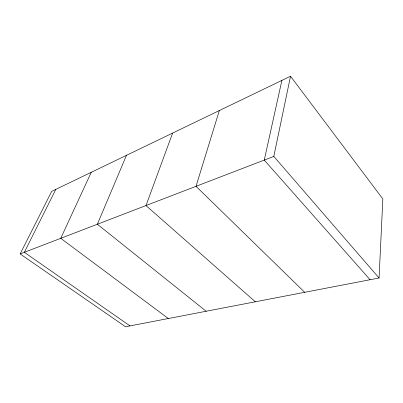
<?xml version="1.0" encoding="UTF-8"?>
<svg xmlns="http://www.w3.org/2000/svg" width="403" height="403" viewBox="0 0 403 403"><rect width="100%" height="100%" fill="white"/><g stroke="black" fill="none" stroke-linecap="round" stroke-linejoin="round"><path stroke-width="0.6" d="M379.067 277.999L382.85 198.961L290.523 76.243L51.69 191.38L20.15 253.925L125.535 326.757L379.067 277.999L273.803 156.419L290.523 76.243M281.888 80.404L264.267 160.087L370.1 279.727M219.333 110.563L196.019 186.322L304.698 292.301M172.61 133.086L145.992 205.55L255.341 301.797M126.466 155.331L97.365 224.244L206.16 311.252M91.244 172.313L60.752 238.319L168.328 318.531M55.805 189.4L24.346 252.313L130.003 325.901M20.15 253.925L273.803 156.419"/></g></svg>
